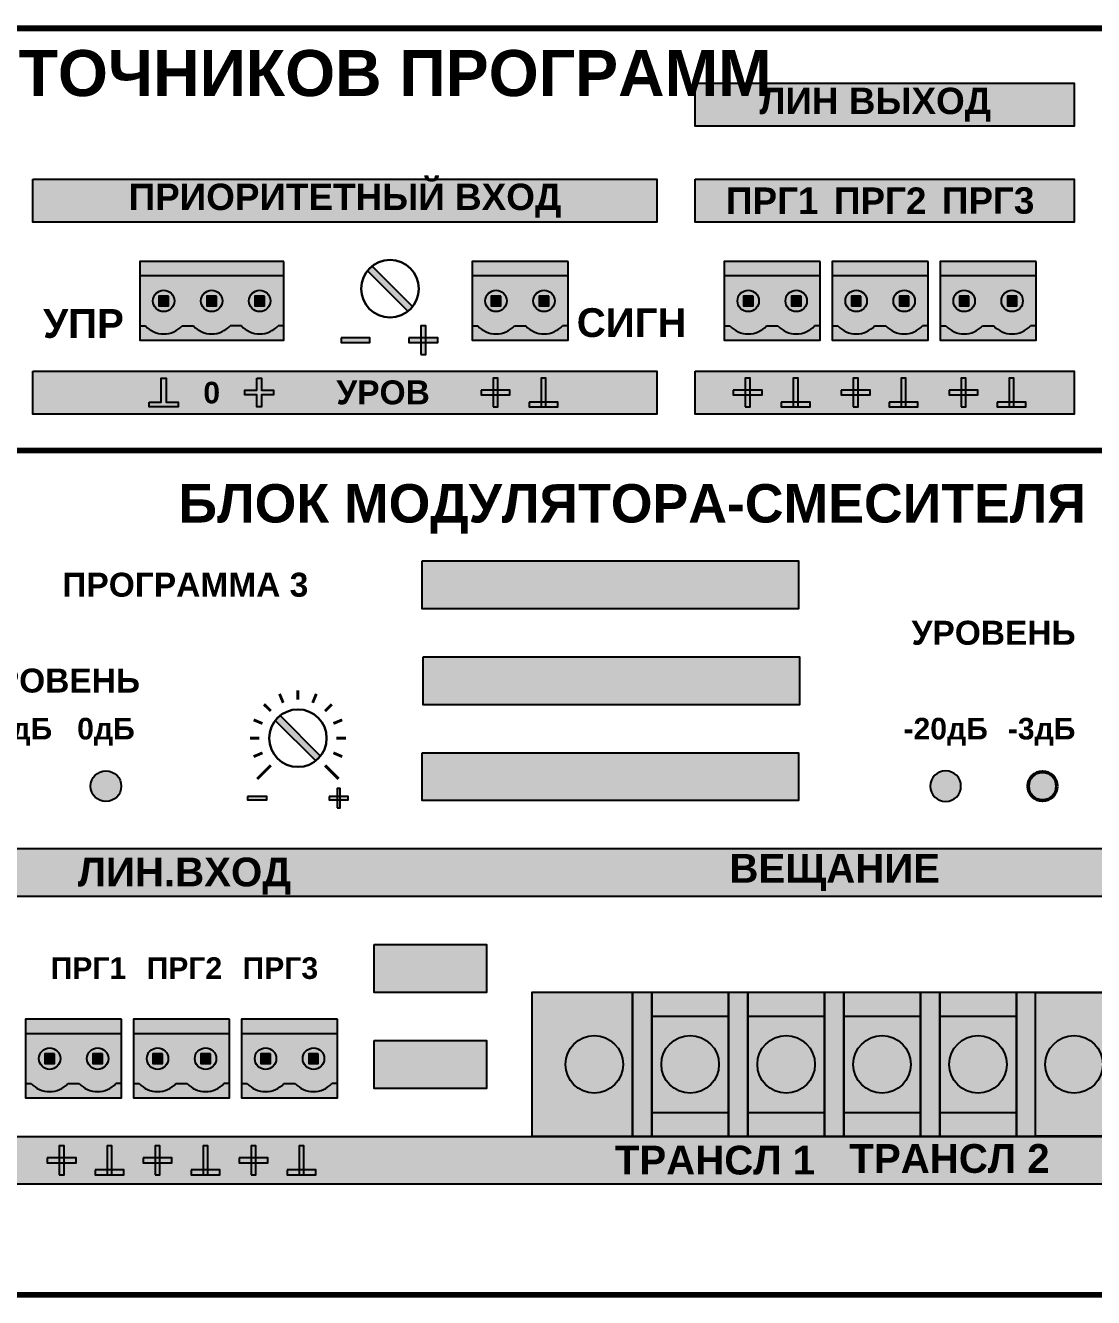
# Model space of a CAD drawing. Header units: millimetres. Extents: x -87434 to 499450, y -468665 to 122144.
# Drawn here: x 109021 to 110876, y 70986 to 73196 of the extents above; entities that cross this region are included whole.
import ezdxf

# ---------------------------------------------------------------- set-up
doc = ezdxf.new("R2010")
doc.units = ezdxf.units.MM
doc.linetypes.add('SOLID', pattern=[0])
doc.layers.add('WIRES', color=7, linetype='SOLID')
doc.styles.add('Arial', font='arial.ttf', dxfattribs={"height": 9.8})
doc.styles.add('АРИЭЛЬ', font='txt')

# ---------------------------------------------------------------- blocks, each defined once
blk = doc.blocks.new('*U1228')
at = {"lineweight": 25}
h = blk.add_hatch(color=256, dxfattribs=at)
h.dxf.hatch_style = 1
h.set_gradient(color1=(117, 136, 73), color2=(140, 162, 87), one_color=1, tint=0.49, name='INVCURVED')
h.paths.add_polyline_path([(0, 8.2), (0, 6.7), (10, 6.7), (10, 8.2)])
h = blk.add_hatch(color=256, dxfattribs=at)
h.dxf.hatch_style = 1
h.set_gradient(color1=(51, 59, 33), color2=(94, 109, 60), rotation=90, tint=0.33, name='CYLINDER')
h.paths.add_polyline_path([(5.59, 1.5, 0.440093), (9.41, 1.5), (10, 1.5), (10, 6.7), (0, 6.7), (0, 1.5), (0.59, 1.5, 0.440093), (4.41, 1.5)])
h.paths.add_polyline_path([(1.38, 4.1, -1), (3.62, 4.1, -1)], flags=16)
h.paths.add_polyline_path([(8.63, 4.1, -1), (6.38, 4.1, -1)], flags=16)
h.paths.add_polyline_path([(3, 3.6), (2, 3.6), (2, 4.6), (3, 4.6)], flags=0)
h.paths.add_polyline_path([(7, 3.6), (7, 4.6), (8, 4.6), (8, 3.6)], flags=0)
h = blk.add_hatch(color=256, dxfattribs=at)
h.dxf.hatch_style = 1
h.set_gradient(color1=(146, 168, 93), color2=(80, 93, 50), one_color=1, tint=0.29, name='SPHERICAL')
h.paths.add_polyline_path([(3.62, 4.1, 1), (1.38, 4.1, 1)])
h.paths.add_polyline_path([(3, 3.6), (2, 3.6), (2, 4.6), (3, 4.6)], flags=16)
h = blk.add_hatch(color=256)
h.dxf.hatch_style = 1
h.paths.add_polyline_path([(3, 4.6), (2, 4.6), (2, 3.6), (3, 3.6)])
h = blk.add_hatch(color=256, dxfattribs=at)
h.dxf.hatch_style = 1
h.set_gradient(color1=(146, 168, 93), color2=(80, 93, 50), one_color=1, tint=0.29, name='SPHERICAL')
h.paths.add_polyline_path([(8.63, 4.1, 1), (6.38, 4.1, 1)])
h.paths.add_polyline_path([(7, 4.6), (8, 4.6), (8, 3.6), (7, 3.6)], flags=16)
h = blk.add_hatch(color=256)
h.dxf.hatch_style = 1
h.paths.add_polyline_path([(8, 4.6), (7, 4.6), (7, 3.6), (8, 3.6)])
h = blk.add_hatch(color=256, dxfattribs=at)
h.dxf.hatch_style = 1
h.set_gradient(color1=(117, 136, 73), color2=(140, 162, 87), one_color=1, tint=0.49, name='INVCURVED')
h.paths.add_polyline_path([(10, 0), (10, 1.5), (9.41, 1.5, -0.440093), (5.59, 1.5), (4.41, 1.5, -0.440093), (0.59, 1.5), (0, 1.5), (0, 0)])
at = {"color": 77, "lineweight": 25, "true_color": 0x60693f}
for p, q in [((10, 6.7), (0, 6.7)), ((0, 1.5), (0.59, 1.5)), ((4.41, 1.5), (5.59, 1.5)), ((10, 1.5), (9.41, 1.5))]:
    blk.add_line(p, q, dxfattribs=at)
blk.add_lwpolyline([(10, 8.2), (0, 8.2), (0, 0), (10, 0)], close=True, dxfattribs=at)
at = {"lineweight": 25}
for points in [[(3, 4.6), (2, 4.6), (2, 3.6), (3, 3.6)], [(8, 4.6), (7, 4.6), (7, 3.6), (8, 3.6)]]:
    blk.add_lwpolyline(points, close=True, dxfattribs=at)
at = {"color": 77, "lineweight": 25, "true_color": 0x60693f}
for centre in [(2.5, 4.1), (2.5, 4.1), (7.5, 4.1), (7.5, 4.1)]:
    blk.add_circle(centre, 1.12, dxfattribs=at)
for centre in [(2.5, 3.25), (7.5, 3.25)]:
    blk.add_arc(centre, 2.59, 222.492, 317.508, dxfattribs=at)
blk = doc.blocks.new('*U1227')
at = {"lineweight": 25}
h = blk.add_hatch(color=256, dxfattribs=at)
h.dxf.hatch_style = 1
h.set_gradient(color1=(117, 136, 73), color2=(140, 162, 87), one_color=1, tint=0.49, name='INVCURVED')
h.paths.add_polyline_path([(15, 6.7), (15, 8.2), (0, 8.2), (0, 6.7)])
h = blk.add_hatch(color=256, dxfattribs=at)
h.dxf.hatch_style = 1
h.set_gradient(color1=(51, 59, 33), color2=(94, 109, 60), rotation=90, tint=0.33, name='CYLINDER')
h.paths.add_polyline_path([(10.59, 1.5, 0.440093), (14.41, 1.5), (15, 1.5), (15, 6.7), (0, 6.7), (0, 1.5), (0.59, 1.5, 0.440093), (4.41, 1.5), (5.59, 1.5, 0.440093), (9.41, 1.5)])
h.paths.add_polyline_path([(6.38, 4.1, -1), (8.63, 4.1, -1)], flags=16)
h.paths.add_polyline_path([(11.37, 4.1, -1), (13.62, 4.1, -1)], flags=16)
h.paths.add_polyline_path([(8, 3.6), (7, 3.6), (7, 4.6), (8, 4.6)], flags=0)
h.paths.add_polyline_path([(12, 3.6), (12, 4.6), (13, 4.6), (13, 3.6)], flags=0)
h.paths.add_polyline_path([(1.38, 4.1, -1), (3.62, 4.1, -1)], flags=16)
h.paths.add_polyline_path([(3, 3.6), (2, 3.6), (2, 4.6), (3, 4.6)], flags=0)
h = blk.add_hatch(color=256, dxfattribs=at)
h.dxf.hatch_style = 1
h.set_gradient(color1=(146, 168, 93), color2=(80, 93, 50), one_color=1, tint=0.29, name='SPHERICAL')
h.paths.add_polyline_path([(3.62, 4.1, 1), (1.38, 4.1, 1)])
h.paths.add_polyline_path([(3, 3.6), (2, 3.6), (2, 4.6), (3, 4.6)], flags=16)
h = blk.add_hatch(color=256)
h.dxf.hatch_style = 1
h.paths.add_polyline_path([(3, 4.6), (2, 4.6), (2, 3.6), (3, 3.6)])
h = blk.add_hatch(color=256, dxfattribs=at)
h.dxf.hatch_style = 1
h.set_gradient(color1=(146, 168, 93), color2=(80, 93, 50), one_color=1, tint=0.29, name='SPHERICAL')
h.paths.add_polyline_path([(8.63, 4.1, 1), (6.38, 4.1, 1)])
h.paths.add_polyline_path([(7, 4.6), (8, 4.6), (8, 3.6), (7, 3.6)], flags=16)
h = blk.add_hatch(color=256)
h.dxf.hatch_style = 1
h.paths.add_polyline_path([(8, 4.6), (7, 4.6), (7, 3.6), (8, 3.6)])
h = blk.add_hatch(color=256, dxfattribs=at)
h.dxf.hatch_style = 1
h.set_gradient(color1=(146, 168, 93), color2=(80, 93, 50), one_color=1, tint=0.29, name='SPHERICAL')
h.paths.add_polyline_path([(13.62, 4.1, 1), (11.37, 4.1, 1)])
h.paths.add_polyline_path([(13, 4.6), (12, 4.6), (12, 3.6), (13, 3.6)], flags=16)
h = blk.add_hatch(color=256)
h.dxf.hatch_style = 1
h.paths.add_polyline_path([(13, 4.6), (12, 4.6), (12, 3.6), (13, 3.6)])
h = blk.add_hatch(color=256, dxfattribs=at)
h.dxf.hatch_style = 1
h.set_gradient(color1=(117, 136, 73), color2=(140, 162, 87), one_color=1, tint=0.49, name='INVCURVED')
h.paths.add_polyline_path([(15, 0), (15, 1.5), (14.41, 1.5, -0.440093), (10.59, 1.5), (9.41, 1.5, -0.440093), (5.59, 1.5), (4.41, 1.5, -0.440093), (0.59, 1.5), (0, 1.5), (0, 0)])
at = {"color": 77, "lineweight": 25, "true_color": 0x60693f}
for p, q in [((15, 6.7), (0, 6.7)), ((0, 1.5), (0.59, 1.5)), ((4.41, 1.5), (5.59, 1.5)), ((10.59, 1.5), (9.41, 1.5)), ((15, 1.5), (14.41, 1.5))]:
    blk.add_line(p, q, dxfattribs=at)
blk.add_lwpolyline([(15, 8.2), (0, 8.2), (0, 0), (15, 0)], close=True, dxfattribs=at)
at = {"lineweight": 25}
for points in [[(3, 4.6), (2, 4.6), (2, 3.6), (3, 3.6)], [(8, 4.6), (7, 4.6), (7, 3.6), (8, 3.6)], [(13, 4.6), (12, 4.6), (12, 3.6), (13, 3.6)]]:
    blk.add_lwpolyline(points, close=True, dxfattribs=at)
at = {"color": 77, "lineweight": 25, "true_color": 0x60693f}
for centre in [(2.5, 4.1), (2.5, 4.1), (7.5, 4.1), (7.5, 4.1), (12.5, 4.1), (12.5, 4.1)]:
    blk.add_circle(centre, 1.12, dxfattribs=at)
for centre in [(2.5, 3.25), (7.5, 3.25), (12.5, 3.25)]:
    blk.add_arc(centre, 2.59, 222.492, 317.508, dxfattribs=at)
blk = doc.blocks.new('*U1230')
at = {"true_color": 0xb3b3b3}
h = blk.add_hatch(color=253, dxfattribs=at)
h.dxf.hatch_style = 1
h.paths.add_polyline_path([(326.53, 38.28), (326.53, 33.79), (366.03, 33.79), (366.03, 38.28)])
h = blk.add_hatch(color=253, dxfattribs=at)
h.dxf.hatch_style = 1
h.paths.add_polyline_path([(257.52, 28.28), (257.52, 23.79), (322.53, 23.79), (322.53, 28.28)])
h = blk.add_hatch(color=253, dxfattribs=at)
h.dxf.hatch_style = 1
h.paths.add_polyline_path([(326.53, 28.28), (326.53, 23.79), (366.03, 23.79), (366.03, 28.28)])
h = blk.add_hatch(color=256)
h.dxf.hatch_style = 1
h.set_gradient(color1=(51, 51, 51), color2=(41, 41, 41), rotation=45, tint=0.51, name='CYLINDER')
h.paths.add_polyline_path([(296.59, 14.51, 0.059132), (297.09, 15.01), (292.87, 19.22, 0.059132), (292.37, 18.72)])
h = blk.add_hatch(color=7)
h.dxf.hatch_style = 1
h.paths.add_polyline_path([(297.95, 9.99), (298.45, 9.99), (298.45, 12.99), (297.95, 12.99)])
h = blk.add_hatch(color=7)
h.dxf.hatch_style = 1
h.paths.add_polyline_path([(289.64, 11.74), (289.64, 11.24), (292.64, 11.24), (292.64, 11.74)])
h = blk.add_hatch(color=7)
h.dxf.hatch_style = 1
h.paths.add_polyline_path([(296.7, 11.74), (296.7, 11.24), (299.7, 11.24), (299.7, 11.74)])
h = blk.add_hatch(color=253, dxfattribs=at)
h.dxf.hatch_style = 1
h.paths.add_polyline_path([(257.52, 8.28), (257.52, 3.79), (322.53, 3.79), (322.53, 8.28)])
h = blk.add_hatch(color=253, dxfattribs=at)
h.dxf.hatch_style = 1
h.paths.add_polyline_path([(326.53, 8.28), (326.53, 3.79), (366.03, 3.79), (366.03, 8.28)])
h = blk.add_hatch(color=7)
h.dxf.hatch_style = 1
h.paths.add_polyline_path([(269.65, 5.04), (270.9, 5.04), (270.9, 7.54), (271.4, 7.54), (271.4, 5.04), (272.65, 5.04), (272.65, 4.54), (269.65, 4.54)])
h = blk.add_hatch(color=7)
h.dxf.hatch_style = 1
h.paths.add_polyline_path([(280.85, 7.54), (281.35, 7.54), (281.35, 6.29), (282.6, 6.29), (282.6, 5.79), (281.35, 5.79), (281.35, 4.54), (280.85, 4.54), (280.85, 5.79), (279.6, 5.79), (279.6, 6.29), (280.85, 6.29)])
h = blk.add_hatch(color=7)
h.dxf.hatch_style = 1
h.paths.add_polyline_path([(305.48, 4.54), (305.98, 4.54), (305.98, 7.54), (305.48, 7.54)])
h = blk.add_hatch(color=7)
h.dxf.hatch_style = 1
h.paths.add_polyline_path([(310.48, 4.54), (310.98, 4.54), (310.98, 7.54), (310.48, 7.54)])
h = blk.add_hatch(color=7)
h.dxf.hatch_style = 1
h.paths.add_polyline_path([(331.75, 4.54), (332.25, 4.54), (332.25, 7.54), (331.75, 7.54)])
h = blk.add_hatch(color=7)
h.dxf.hatch_style = 1
h.paths.add_polyline_path([(336.75, 4.54), (337.25, 4.54), (337.25, 7.54), (336.75, 7.54)])
h = blk.add_hatch(color=7)
h.dxf.hatch_style = 1
h.paths.add_polyline_path([(343, 4.54), (343.5, 4.54), (343.5, 7.54), (343, 7.54)])
h = blk.add_hatch(color=7)
h.dxf.hatch_style = 1
h.paths.add_polyline_path([(348, 4.54), (348.5, 4.54), (348.5, 7.54), (348, 7.54)])
h = blk.add_hatch(color=7)
h.dxf.hatch_style = 1
h.paths.add_polyline_path([(354.25, 4.54), (354.75, 4.54), (354.75, 7.54), (354.25, 7.54)])
h = blk.add_hatch(color=7)
h.dxf.hatch_style = 1
h.paths.add_polyline_path([(359.25, 4.54), (359.75, 4.54), (359.75, 7.54), (359.25, 7.54)])
h = blk.add_hatch(color=7)
h.dxf.hatch_style = 1
h.paths.add_polyline_path([(304.23, 6.29), (304.23, 5.79), (307.23, 5.79), (307.23, 6.29)])
h = blk.add_hatch(color=7)
h.dxf.hatch_style = 1
h.paths.add_polyline_path([(330.5, 6.29), (330.5, 5.79), (333.5, 5.79), (333.5, 6.29)])
h = blk.add_hatch(color=7)
h.dxf.hatch_style = 1
h.paths.add_polyline_path([(341.75, 6.29), (341.75, 5.79), (344.75, 5.79), (344.75, 6.29)])
h = blk.add_hatch(color=7)
h.dxf.hatch_style = 1
h.paths.add_polyline_path([(353, 6.29), (353, 5.79), (356, 5.79), (356, 6.29)])
h = blk.add_hatch(color=7)
h.dxf.hatch_style = 1
h.paths.add_polyline_path([(312.23, 5.04), (309.23, 5.04), (309.23, 4.54), (312.23, 4.54)])
h = blk.add_hatch(color=7)
h.dxf.hatch_style = 1
h.paths.add_polyline_path([(338.5, 5.04), (335.5, 5.04), (335.5, 4.54), (338.5, 4.54)])
h = blk.add_hatch(color=7)
h.dxf.hatch_style = 1
h.paths.add_polyline_path([(349.75, 5.04), (346.75, 5.04), (346.75, 4.54), (349.75, 4.54)])
h = blk.add_hatch(color=7)
h.dxf.hatch_style = 1
h.paths.add_polyline_path([(361, 5.04), (358, 5.04), (358, 4.54), (361, 4.54)])
at = {"color": 250}
for p, q in [((296.59, 14.51), (292.37, 18.72)), ((297.09, 15.01), (292.87, 19.22))]:
    blk.add_line(p, q, dxfattribs=at)
at = {"const_width": 0.6}
blk.add_lwpolyline([(0, 0), (482, 0), (482, 44), (0, 44)], close=True, dxfattribs=at)
at = {"color": 253, "true_color": 0xb3b3b3}
for points in [[(326.53, 38.28), (366.03, 38.28), (366.03, 33.79), (326.53, 33.79)], [(257.52, 28.28), (322.53, 28.28), (322.53, 23.79), (257.52, 23.79)], [(326.53, 28.28), (366.03, 28.28), (366.03, 23.79), (326.53, 23.79)], [(257.52, 8.28), (322.53, 8.28), (322.53, 3.79), (257.52, 3.79)], [(326.53, 8.28), (366.03, 8.28), (366.03, 3.79), (326.53, 3.79)]]:
    blk.add_lwpolyline(points, close=True, dxfattribs=at)
at = {"color": 7}
for points in [[(297.95, 9.99), (298.45, 9.99), (298.45, 12.99), (297.95, 12.99)], [(289.64, 11.74), (289.64, 11.24), (292.64, 11.24), (292.64, 11.74)], [(296.7, 11.74), (296.7, 11.24), (299.7, 11.24), (299.7, 11.74)], [(305.48, 4.54), (305.98, 4.54), (305.98, 7.54), (305.48, 7.54)], [(310.48, 4.54), (310.98, 4.54), (310.98, 7.54), (310.48, 7.54)], [(331.75, 4.54), (332.25, 4.54), (332.25, 7.54), (331.75, 7.54)], [(336.75, 4.54), (337.25, 4.54), (337.25, 7.54), (336.75, 7.54)], [(343, 4.54), (343.5, 4.54), (343.5, 7.54), (343, 7.54)], [(348, 4.54), (348.5, 4.54), (348.5, 7.54), (348, 7.54)], [(354.25, 4.54), (354.75, 4.54), (354.75, 7.54), (354.25, 7.54)], [(304.23, 6.29), (304.23, 5.79), (307.23, 5.79), (307.23, 6.29)], [(330.5, 6.29), (330.5, 5.79), (333.5, 5.79), (333.5, 6.29)], [(341.75, 6.29), (341.75, 5.79), (344.75, 5.79), (344.75, 6.29)], [(353, 6.29), (353, 5.79), (356, 5.79), (356, 6.29)], [(309.23, 5.04), (309.23, 4.54), (312.23, 4.54), (312.23, 5.04)], [(335.5, 5.04), (335.5, 4.54), (338.5, 4.54), (338.5, 5.04)], [(346.75, 5.04), (346.75, 4.54), (349.75, 4.54), (349.75, 5.04)]]:
    blk.add_lwpolyline(points, close=True, dxfattribs=at)
for points in [[(269.65, 5.04), (270.9, 5.04), (270.9, 7.54), (271.4, 7.54), (271.4, 5.04), (272.65, 5.04), (272.65, 4.54), (269.65, 4.54), (269.65, 5.04)], [(280.85, 7.54), (281.35, 7.54), (281.35, 6.29), (282.6, 6.29), (282.6, 5.79), (281.35, 5.79), (281.35, 4.54), (280.85, 4.54), (280.85, 5.79), (279.6, 5.79), (279.6, 6.29), (280.85, 6.29), (280.85, 7.54)]]:
    blk.add_lwpolyline(points)
for points in [[(359.25, 4.54), (359.75, 4.54), (359.75, 7.54), (359.25, 7.54)], [(358, 5.04), (358, 4.54), (361, 4.54), (361, 5.04)]]:
    blk.add_lwpolyline(points, close=True)
at = {"color": 250, "lineweight": 30}
blk.add_circle((294.73, 16.86), 3, dxfattribs=at)
at = {"color": 6}
for name, p in [('*U1227', (268.65, 11.49)), ('*U1228', (303.28, 11.49)), ('*U1228', (329.56, 11.49)), ('*U1228', (340.81, 11.49)), ('*U1228', (352.06, 11.49))]:
    blk.add_blockref(name, p, dxfattribs=at)
at = {"line_spacing_factor": 0.75, "style": 'Arial'}
for s, insert, char_height, width, attachment_point in [('{\\fArial|b1|i0|c204|p34;БЛОК ИСТОЧНИКОВ ПРОГРАММ\\PБИП-03', (225.67, 36.3), 4.8, 153.2137, 4), ('{\\fArial|b1|i0|c204|p34;ЛИН ВЫХОД', (345.3, 36.04), 2.75, 35, 5)]:
    blk.add_mtext(s, dxfattribs=dict(at, insert=insert, char_height=char_height, width=width, attachment_point=attachment_point))
at = {"style": 'АРИЭЛЬ'}
for s, insert, char_height, width, attachment_point in [('{\\fArial|b1|i0|c204|p34;ПРИОРИТЕТНЫЙ ВХОД', (290.03, 26.04), 2.75, 65.0073, 5), ('{\\fArial|b1|i0|c204|p34;ПРГ1', (334.56, 26.04), 2.75, 7.8059, 5), ('{\\fArial|b1|i0|c204|p34;ПРГ2', (345.81, 26.04), 2.75, 7.8059, 5), ('{\\fArial|b1|i0|c204|p34;ПРГ3', (357.06, 26.04), 2.75, 7.8059, 5), ('{\\fArial|b1|i0|c204|p34;УПР', (262.79, 14.74), 3, 21.3305, 2), ('{\\fArial|b1|i0|c204|p34;СИГН', (319.91, 14.83), 3, 12.6605, 2), ('{\\fArial|b1|i0|c204|p34;0', (276.15, 7.16), 2.25, 1.7481, 2), ('{\\fArial|b1|i0|c204|p34;УРОВ', (294.01, 6.04), 2.5, 24.1817, 5)]:
    blk.add_mtext(s, dxfattribs=dict(at, insert=insert, char_height=char_height, width=width, attachment_point=attachment_point))
blk = doc.blocks.new('*U1231')
blk.add_blockref('*U1230', (0, 0))
blk = doc.blocks.new('*U1235')
at = {"lineweight": 25}
h = blk.add_hatch(color=250, dxfattribs=at)
h.set_gradient(color1=(61, 61, 61), color2=(82, 82, 82), tint=0.43, name='CYLINDER')
h.paths.add_polyline_path([(8, 15), (0, 15), (0, 0), (8, 0)])
at = {"color": 251}
blk.add_lwpolyline([(0, 15), (0, 0), (8, 0), (8, 15)], close=True, dxfattribs=at)
blk = doc.blocks.new('*U1234')
at = {"lineweight": 25}
h = blk.add_hatch(color=254, dxfattribs=at)
h.set_gradient(color1=(161, 161, 161), color2=(235, 232, 224), rotation=180, tint=0.98, name='CYLINDER')
h.paths.add_polyline_path([(8.05, 10), (0.05, 10), (0.05, 0), (8.05, 0)])
at = {"color": 254}
blk.add_lwpolyline([(0, 0), (8, 0), (8, 10), (0, 10)], close=True, dxfattribs=at)
blk = doc.blocks.new('*U1232')
at = {"lineweight": 25}
h = blk.add_hatch(color=254, dxfattribs=at)
h.set_gradient(color1=(145, 145, 145), color2=(250, 250, 250), rotation=180, tint=0.98, name='SPHERICAL')
h.paths.add_polyline_path([(0, 3, 1), (6, 3, 1)])
h = blk.add_hatch(color=149)
h.set_gradient(color1=(62, 68, 70), color2=(125, 136, 140), rotation=135, one_color=1, tint=0.52, name='INVHEMISPHERICAL')
h.paths.add_polyline_path([(1.14, 5.36, 0.059132), (0.64, 4.86), (4.86, 0.64, 0.059132), (5.36, 1.14)])
at = {"color": 252}
blk.add_circle((3, 3), 3, dxfattribs=at)
blk = doc.blocks.new('*U1236')
for name, p in [('*U1235', (0, 0)), ('*U1234', (0, 2.5)), ('*U1232', (1, 4.5))]:
    blk.add_blockref(name, p)
blk = doc.blocks.new('*U1237')
at = {"lineweight": 25}
h = blk.add_hatch(color=250, dxfattribs=at)
h.set_gradient(color1=(61, 61, 61), color2=(143, 143, 143), rotation=180, one_color=1, tint=0.56, name='CYLINDER')
h.paths.add_polyline_path([(2, 0), (2, 15), (0, 15), (0, 0)])
at = {"color": 251}
blk.add_lwpolyline([(0, 15), (0, 0), (2, 0), (2, 15)], close=True, dxfattribs=at)
blk = doc.blocks.new('*U1238')
at = {"lineweight": 25}
h = blk.add_hatch(color=250, dxfattribs=at)
h.set_gradient(color1=(61, 61, 61), color2=(87, 87, 87), rotation=180, tint=0.48)
h.paths.add_polyline_path([(0, 15), (0, 0), (10.5, 0), (10.5, 15)])
at = {"color": 251}
blk.add_lwpolyline([(0, 0), (10.5, 0), (10.5, 15), (0, 15)], close=True, dxfattribs=at)
blk = doc.blocks.new('*U1239')
at = {"lineweight": 25}
h = blk.add_hatch(color=250, dxfattribs=at)
h.set_gradient(color1=(61, 61, 61), color2=(87, 87, 87), tint=0.48)
h.paths.add_polyline_path([(0, 15), (0, 0), (10.5, 0), (10.5, 15)])
at = {"color": 251}
blk.add_lwpolyline([(10.5, 0), (0, 0), (0, 15), (10.5, 15)], close=True, dxfattribs=at)
blk = doc.blocks.new('*U1240')
at = {"color": 251}
blk.add_lwpolyline([(0, 0), (63, 0), (63, 15), (0, 15)], close=True, dxfattribs=at)
for name, p in [('*U1238', (0, 0)), ('*U1237', (10.5, 0)), ('*U1236', (12.5, 0)), ('*U1237', (20.5, 0)), ('*U1236', (22.5, 0)), ('*U1237', (30.5, 0)), ('*U1236', (32.5, 0)), ('*U1237', (40.5, 0)), ('*U1236', (42.5, 0)), ('*U1237', (50.5, 0)), ('*U1239', (52.5, 0)), ('*U1232', (3.5, 4.5)), ('*U1232', (53.5, 4.5))]:
    blk.add_blockref(name, p)
blk = doc.blocks.new('*U1242')
at = {"layer": 'WIRES', "ltscale": 10}
h = blk.add_hatch(color=256, dxfattribs=at)
h.dxf.hatch_style = 1
h.set_gradient(color1=(184, 50, 5), color2=(251, 135, 96), rotation=45, one_color=1, tint=0.68, name='SPHERICAL')
h.paths.add_polyline_path([(3.2, 1.6, 1), (0, 1.6, 1)])
at = {"color": 32, "true_color": 0xd45d08}
blk.add_circle((1.6, 1.6), 1.6, dxfattribs=at)
blk = doc.blocks.new('*U1241')
h = blk.add_hatch(color=92)
h.set_gradient(color1=(4, 220, 8), color2=(3, 135, 5), rotation=90, one_color=1, tint=0.27, name='INVSPHERICAL')
h.paths.add_polyline_path([(3.2, 1.6, 1), (0, 1.6, 1)])
at = {"color": 92}
blk.add_circle((1.6, 1.6), 1.6, dxfattribs=at)
blk = doc.blocks.new('*U1245')
h = blk.add_hatch(color=256)
h.dxf.hatch_style = 1
h.set_gradient(color1=(146, 125, 1), color2=(253, 225, 63), tint=0.59, name='SPHERICAL')
h.paths.add_polyline_path([(0, 2.5, 1), (5, 2.5, 1)])
at = {"color": 253, "lineweight": 50}
blk.add_circle((2.5, 2.5), 2.5, dxfattribs=at)
blk = doc.blocks.new('*U1249')
at = {"lineweight": 25}
h = blk.add_hatch(color=256, dxfattribs=at)
h.dxf.hatch_style = 1
h.set_gradient(color1=(117, 136, 73), color2=(140, 162, 87), one_color=1, tint=0.49, name='INVCURVED')
h.paths.add_polyline_path([(0, 8.2), (0, 6.7), (10, 6.7), (10, 8.2)])
h = blk.add_hatch(color=256, dxfattribs=at)
h.dxf.hatch_style = 1
h.set_gradient(color1=(51, 59, 33), color2=(94, 109, 60), rotation=90, tint=0.33, name='CYLINDER')
h.paths.add_polyline_path([(5.59, 1.5, 0.440093), (9.41, 1.5), (10, 1.5), (10, 6.7), (0, 6.7), (0, 1.5), (0.59, 1.5, 0.440093), (4.41, 1.5)])
h.paths.add_polyline_path([(1.38, 4.1, -1), (3.62, 4.1, -1)], flags=16)
h.paths.add_polyline_path([(8.63, 4.1, -1), (6.38, 4.1, -1)], flags=16)
h.paths.add_polyline_path([(3, 3.6), (2, 3.6), (2, 4.6), (3, 4.6)], flags=0)
h.paths.add_polyline_path([(7, 3.6), (7, 4.6), (8, 4.6), (8, 3.6)], flags=0)
h = blk.add_hatch(color=256, dxfattribs=at)
h.dxf.hatch_style = 1
h.set_gradient(color1=(146, 168, 93), color2=(80, 93, 50), one_color=1, tint=0.29, name='SPHERICAL')
h.paths.add_polyline_path([(3.62, 4.1, 1), (1.38, 4.1, 1)])
h.paths.add_polyline_path([(3, 3.6), (2, 3.6), (2, 4.6), (3, 4.6)], flags=16)
h = blk.add_hatch(color=256)
h.dxf.hatch_style = 1
h.paths.add_polyline_path([(3, 4.6), (2, 4.6), (2, 3.6), (3, 3.6)])
h = blk.add_hatch(color=256, dxfattribs=at)
h.dxf.hatch_style = 1
h.set_gradient(color1=(146, 168, 93), color2=(80, 93, 50), one_color=1, tint=0.29, name='SPHERICAL')
h.paths.add_polyline_path([(8.63, 4.1, 1), (6.38, 4.1, 1)])
h.paths.add_polyline_path([(7, 4.6), (8, 4.6), (8, 3.6), (7, 3.6)], flags=16)
h = blk.add_hatch(color=256)
h.dxf.hatch_style = 1
h.paths.add_polyline_path([(8, 4.6), (7, 4.6), (7, 3.6), (8, 3.6)])
h = blk.add_hatch(color=256, dxfattribs=at)
h.dxf.hatch_style = 1
h.set_gradient(color1=(117, 136, 73), color2=(140, 162, 87), one_color=1, tint=0.49, name='INVCURVED')
h.paths.add_polyline_path([(10, 0), (10, 1.5), (9.41, 1.5, -0.440093), (5.59, 1.5), (4.41, 1.5, -0.440093), (0.59, 1.5), (0, 1.5), (0, 0)])
at = {"color": 77, "lineweight": 25, "true_color": 0x60693f}
for p, q in [((10, 6.7), (0, 6.7)), ((0, 1.5), (0.59, 1.5)), ((4.41, 1.5), (5.59, 1.5)), ((10, 1.5), (9.41, 1.5))]:
    blk.add_line(p, q, dxfattribs=at)
blk.add_lwpolyline([(10, 8.2), (0, 8.2), (0, 0), (10, 0)], close=True, dxfattribs=at)
at = {"lineweight": 25}
for points in [[(3, 4.6), (2, 4.6), (2, 3.6), (3, 3.6)], [(8, 4.6), (7, 4.6), (7, 3.6), (8, 3.6)]]:
    blk.add_lwpolyline(points, close=True, dxfattribs=at)
at = {"color": 77, "lineweight": 25, "true_color": 0x60693f}
for centre in [(2.5, 4.1), (2.5, 4.1), (7.5, 4.1), (7.5, 4.1)]:
    blk.add_circle(centre, 1.12, dxfattribs=at)
for centre in [(2.5, 3.25), (7.5, 3.25)]:
    blk.add_arc(centre, 2.59, 222.492, 317.508, dxfattribs=at)
blk = doc.blocks.new('*U1250')
at = {"true_color": 0xb3b3b3}
h = blk.add_hatch(color=253, dxfattribs=at)
h.dxf.hatch_style = 1
h.paths.add_polyline_path([(337.29, 71.5), (337.29, 76.49), (298.06, 76.49), (298.06, 71.5)])
h = blk.add_hatch(color=253, dxfattribs=at)
h.dxf.hatch_style = 1
h.paths.add_polyline_path([(337.39, 61.5), (337.39, 66.5), (298.16, 66.5), (298.16, 61.5)])
h = blk.add_hatch(color=256)
h.dxf.hatch_style = 1
h.set_gradient(color1=(51, 51, 51), color2=(41, 41, 41), rotation=45, tint=0.51, name='CYLINDER')
h.paths.add_polyline_path([(286.98, 55.65, 0.059132), (287.48, 56.15), (283.27, 60.36, 0.059132), (282.77, 59.86)])
h = blk.add_hatch(color=253, dxfattribs=at)
h.dxf.hatch_style = 1
h.paths.add_polyline_path([(337.29, 51.5), (337.29, 56.5), (298.06, 56.5), (298.06, 51.5)])
h = blk.add_hatch(color=256)
h.dxf.hatch_style = 1
h.paths.add_polyline_path([(279.88, 51.93), (279.88, 51.6), (281.88, 51.6), (281.88, 51.93)])
h = blk.add_hatch(color=256)
h.dxf.hatch_style = 1
h.paths.add_polyline_path([(288.37, 51.93), (288.37, 51.6), (290.37, 51.6), (290.37, 51.93)])
h = blk.add_hatch(color=256)
h.dxf.hatch_style = 1
h.paths.add_polyline_path([(289.2, 50.76), (289.53, 50.76), (289.53, 52.76), (289.2, 52.76)])
h = blk.add_hatch(color=253, dxfattribs=at)
h.dxf.hatch_style = 1
h.paths.add_polyline_path([(50.5, 46.5), (50.5, 41.51), (394.5, 41.51), (394.5, 46.5)])
h = blk.add_hatch(color=253, dxfattribs=at)
h.dxf.hatch_style = 1
h.paths.add_polyline_path([(304.79, 31.51), (304.79, 36.5), (293.06, 36.5), (293.06, 31.51)])
h = blk.add_hatch(color=253, dxfattribs=at)
h.dxf.hatch_style = 1
h.paths.add_polyline_path([(304.79, 21.51), (304.79, 26.5), (293.06, 26.5), (293.06, 21.51)])
h = blk.add_hatch(color=253, dxfattribs=at)
h.dxf.hatch_style = 1
h.paths.add_polyline_path([(394.5, 11.51), (394.5, 16.5), (183.52, 16.5), (183.52, 11.51)])
h = blk.add_hatch(color=256)
h.dxf.hatch_style = 1
h.paths.add_polyline_path([(260.25, 12.51), (260.75, 12.51), (260.75, 15.51), (260.25, 15.51)])
h = blk.add_hatch(color=256)
h.dxf.hatch_style = 1
h.paths.add_polyline_path([(265.25, 12.51), (265.75, 12.51), (265.75, 15.51), (265.25, 15.51)])
h = blk.add_hatch(color=256)
h.dxf.hatch_style = 1
h.paths.add_polyline_path([(270.25, 12.51), (270.75, 12.51), (270.75, 15.51), (270.25, 15.51)])
h = blk.add_hatch(color=256)
h.dxf.hatch_style = 1
h.paths.add_polyline_path([(275.25, 12.51), (275.75, 12.51), (275.75, 15.51), (275.25, 15.51)])
h = blk.add_hatch(color=256)
h.dxf.hatch_style = 1
h.paths.add_polyline_path([(280.25, 12.51), (280.75, 12.51), (280.75, 15.51), (280.25, 15.51)])
h = blk.add_hatch(color=256)
h.dxf.hatch_style = 1
h.paths.add_polyline_path([(285.25, 12.51), (285.75, 12.51), (285.75, 15.51), (285.25, 15.51)])
h = blk.add_hatch(color=256)
h.dxf.hatch_style = 1
h.paths.add_polyline_path([(259, 14.26), (259, 13.76), (262, 13.76), (262, 14.26)])
h = blk.add_hatch(color=256)
h.dxf.hatch_style = 1
h.paths.add_polyline_path([(269, 14.26), (269, 13.76), (272, 13.76), (272, 14.26)])
h = blk.add_hatch(color=256)
h.dxf.hatch_style = 1
h.paths.add_polyline_path([(279, 14.26), (279, 13.76), (282, 13.76), (282, 14.26)])
h = blk.add_hatch(color=256)
h.dxf.hatch_style = 1
h.paths.add_polyline_path([(267, 13.01), (264, 13.01), (264, 12.51), (267, 12.51)])
h = blk.add_hatch(color=256)
h.dxf.hatch_style = 1
h.paths.add_polyline_path([(277, 13.01), (274, 13.01), (274, 12.51), (277, 12.51)])
h = blk.add_hatch(color=256)
h.dxf.hatch_style = 1
h.paths.add_polyline_path([(287, 13.01), (284, 13.01), (284, 12.51), (287, 12.51)])
at = {"color": 250}
for p, q in [((286.98, 55.65), (282.77, 59.86)), ((287.48, 56.15), (283.27, 60.36))]:
    blk.add_line(p, q, dxfattribs=at)
at = {"const_width": 0.6}
blk.add_lwpolyline([(0, 0), (482, 0), (482, 88), (0, 88)], close=True, dxfattribs=at)
at = {"color": 253, "true_color": 0xb3b3b3}
for points in [[(298.06, 76.49), (337.29, 76.49), (337.29, 71.5), (298.06, 71.5)], [(298.16, 66.5), (337.39, 66.5), (337.39, 61.5), (298.16, 61.5)], [(298.06, 56.5), (337.29, 56.5), (337.29, 51.5), (298.06, 51.5)], [(50.5, 46.5), (394.5, 46.5), (394.5, 41.51), (50.5, 41.51)], [(293.06, 36.5), (304.79, 36.5), (304.79, 31.51), (293.06, 31.51)], [(293.06, 26.5), (304.79, 26.5), (304.79, 21.51), (293.06, 21.51)], [(183.52, 16.5), (394.5, 16.5), (394.5, 11.51), (183.52, 11.51)]]:
    blk.add_lwpolyline(points, close=True, dxfattribs=at)
at = {"const_width": 0.3}
for points in [[(283.21, 62.63), (283.59, 61.7)], [(285.12, 63.01), (285.12, 62.01)], [(287.04, 62.63), (286.66, 61.7)], [(282.3, 60.84), (281.59, 61.54)], [(288.66, 61.54), (287.95, 60.84)], [(281.43, 59.54), (280.51, 59.92)], [(289.74, 59.92), (288.82, 59.54)], [(280.12, 58.01), (281.12, 58.01)], [(290.12, 58.01), (289.12, 58.01)], [(281.43, 56.48), (280.51, 56.09)], [(289.74, 56.09), (288.82, 56.48)], [(282.3, 55.18), (280.88, 53.76)], [(289.37, 53.76), (287.95, 55.18)]]:
    blk.add_lwpolyline(points, dxfattribs=at)
for points in [[(279.88, 51.93), (279.88, 51.6), (281.88, 51.6), (281.88, 51.93)], [(288.37, 51.93), (288.37, 51.6), (290.37, 51.6), (290.37, 51.93)], [(289.2, 50.76), (289.53, 50.76), (289.53, 52.76), (289.2, 52.76)], [(260.25, 12.51), (260.75, 12.51), (260.75, 15.51), (260.25, 15.51)], [(265.25, 12.51), (265.75, 12.51), (265.75, 15.51), (265.25, 15.51)], [(270.25, 12.51), (270.75, 12.51), (270.75, 15.51), (270.25, 15.51)], [(275.25, 12.51), (275.75, 12.51), (275.75, 15.51), (275.25, 15.51)], [(280.25, 12.51), (280.75, 12.51), (280.75, 15.51), (280.25, 15.51)], [(285.25, 12.51), (285.75, 12.51), (285.75, 15.51), (285.25, 15.51)], [(259, 14.26), (259, 13.76), (262, 13.76), (262, 14.26)], [(269, 14.26), (269, 13.76), (272, 13.76), (272, 14.26)], [(279, 14.26), (279, 13.76), (282, 13.76), (282, 14.26)], [(264, 13.01), (264, 12.51), (267, 12.51), (267, 13.01)], [(274, 13.01), (274, 12.51), (277, 12.51), (277, 13.01)], [(284, 13.01), (284, 12.51), (287, 12.51), (287, 13.01)]]:
    blk.add_lwpolyline(points, close=True)
at = {"color": 250, "lineweight": 30}
blk.add_circle((285.12, 58.01), 3, dxfattribs=at)
at = {"color": 9}
blk.add_blockref('*U1242', (263.52, 51.41), dxfattribs=at)
at = {"color": 9, "xscale": -1}
blk.add_blockref('*U1241', (354.22, 51.41), dxfattribs=at)
at = {"lineweight": 25, "xscale": 0.6, "yscale": 0.6, "zscale": 0.6}
blk.add_blockref('*U1245', (361.22, 51.51), dxfattribs=at)
blk.add_blockref('*U1240', (309.5, 16.51))
at = {"color": 6}
for p in [(256.75, 20.51), (268, 20.51), (279.25, 20.51)]:
    blk.add_blockref('*U1249', p, dxfattribs=at)
for s, insert, char_height, width, attachment_point, style in [('{\\fArial|b1|i0|c204|p34;БЛОК МОДУЛЯТОРА-СМЕСИТЕЛЯ ■ БМС-03 исп.У', (394.5, 84.49), 4, 125.8141, 3, 'Arial'), ('{\\fArial|b1|i0|c204|p34;ПРОГРАММА 3', (273.39, 73.99), 2.5, 49.3468, 5, 'АРИЭЛЬ'), ('{\\fArial|b1|i0|c204|p34;УРОВЕНЬ', (357.62, 70.25), 2.5, 16.7377, 2, 'АРИЭЛЬ'), ('{\\fArial|b1|i0|c204|p34;УРОВЕНЬ', (260.12, 64), 2.5, 16.7377, 5, 'АРИЭЛЬ'), ('{\\fArial|b1|i0|c204|p34;-20дБ', (255.12, 60.13), 2.25, 8.4398, 2, 'АРИЭЛЬ'), ('{\\fArial|b1|i0|c204|p34;0дБ', (265.12, 60.13), 2.25, 5.645, 2, 'АРИЭЛЬ'), ('{\\fArial|b1|i0|c204|p34;-20дБ', (352.62, 60.13), 2.25, 8.4398, 2, 'АРИЭЛЬ'), ('{\\fArial|b1|i0|c204|p34;-3дБ', (362.62, 60.13), 2.25, 6.6917, 2, 'АРИЭЛЬ'), ('{\\fArial|b1|i0|c204|p34;ПРГ1', (263.29, 35.17), 2.25, 7.8059, 2, 'АРИЭЛЬ'), ('{\\fArial|b1|i0|c204|p34;ПРГ2', (273.29, 35.17), 2.25, 7.8059, 2, 'АРИЭЛЬ'), ('{\\fArial|b1|i0|c204|p34;ПРГ3', (283.29, 35.17), 2.25, 7.8059, 2, 'АРИЭЛЬ')]:
    blk.add_mtext(s, dxfattribs=dict(insert=insert, char_height=char_height, width=width, attachment_point=attachment_point, style=style))
at = {"color": 250, "insert": (273.29, 43.63), "char_height": 3, "width": 17.7462, "attachment_point": 5, "style": 'Arial'}
blk.add_mtext('{\\fArial|b1|i0|c204|p34;ЛИН.ВХОД', dxfattribs=at)
at = {"char_height": 3, "attachment_point": 5, "line_spacing_factor": 0.75, "style": 'Arial'}
for s, insert, width in [('{\\fArial|b1|i0|c204|p34;ВЕЩАНИЕ', (341.06, 44.01), 63), ('{\\fArial|b1|i0|c204|p34;ТРАНСЛ 1', (328.58, 14.01), 26.6445), ('{\\fArial|b1|i0|c204|p34;ТРАНСЛ 2', (353.02, 14.18), 26.6445)]:
    blk.add_mtext(s, dxfattribs=dict(at, insert=insert, width=width))
blk = doc.blocks.new('*U1251')
blk.add_blockref('*U1250', (2532.32, 1151.71))
blk = doc.blocks.new('A$C0D4A27B5')
for name, p in [('*U1231', (55.02, -395.96)), ('*U1251', (-2477.29, -1635.67))]:
    blk.add_blockref(name, p)

msp = doc.modelspace()

# ---------------------------------------------------------------- block references
at = {"xscale": 16.66666666666666, "yscale": 16.66666666666666, "zscale": 16.66666666666666}
msp.add_blockref('A$C0D4A27B5', (103824.48396, 79056.46287), dxfattribs=at)

doc.saveas('drawing.dxf')
